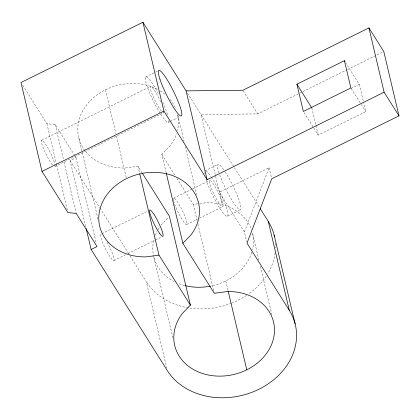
<?xml version="1.0" encoding="UTF-8"?>
<svg xmlns="http://www.w3.org/2000/svg" width="420" height="420" viewBox="0 0 420 420"><rect width="100%" height="100%" fill="white"/><g stroke="black" fill="none" stroke-linecap="round" stroke-linejoin="round"><path stroke-width="0.32" stroke-dasharray="2.1 1.58" d="M244.388 232.019L269.131 167.669L219.382 192.271L244.388 232.019L246.724 241.889M166.215 172.867L161.863 154.46L170.21 145.756A50.794 41.759 -13.3 0 0 176.573 133.639M161.054 224.957L168.52 217.166M145.603 77.017L157.49 71.132M168.535 122.225L169.664 121.664M170.231 121.38L179.855 116.618M41.533 140.348L150.428 86.531M54.805 166.525L163.706 112.707M85.727 226.622L70.119 160.608L76.041 157.678L74.996 156.025M222.007 203.38L200.991 114.518L257.712 113.92L299.35 93.329M299.938 93.035L302.284 91.875M302.867 91.586L346.857 69.836M347.44 69.547L383.801 51.566M351.094 88.421L359.305 84.357L345.802 62.9M204.724 170.966L217.77 164.514M101.819 233.756L147.336 211.244M173.57 198.272L192.14 189.089M192.722 188.806L209.548 180.484M313.735 127.964L318.234 135.119L365.747 111.62L363.5 102.113M113.92 260.51L125.596 254.735M127.927 253.58L154.77 240.308M155.358 240.02L161.774 236.843M186.842 224.448L197.284 219.282M199.605 218.138L222.815 206.661M227.64 216.179L240.686 209.727M142.154 172.946L137.959 166.278L125.223 168.005A50.794 41.759 -13.3 0 1 80.761 114.912A50.794 41.759 -13.3 0 1 158.035 89.644M176.883 178.337L193.3 204.435L199.033 203.658M199.668 203.574L206.041 202.713A50.794 41.759 -13.3 0 1 251.522 229.73M22.727 85.276L46.898 123.695L55.199 124.556L74.65 155.468M351.209 88.515L360.901 103.919M361.247 104.47L365.747 111.62M304.043 112.56L313.388 127.412M243.175 90.809L257.712 113.92M187.488 93.067L234.113 167.155M234.46 167.706L259.912 208.157M161.863 154.46L175.487 176.117M70.119 160.608L99.703 207.627M100.049 208.178L128.588 253.538M129.98 255.754L146.339 281.752L166.745 368.078M359.305 84.357L363.353 101.477M311.792 107.851L315.835 124.971M315.987 125.606L318.234 135.119M269.131 167.669L271.609 178.159M258.904 260.09L252.452 232.796A50.794 41.759 -13.3 0 1 252.462 249.837M260.405 266.438L271.808 314.68M225.766 280.938L228.165 291.097M177.734 114.823L184.034 141.482M185.236 146.564L196.639 194.801M193.3 204.435L197.201 220.936M197.951 224.112L214.158 292.667M137.959 166.278L139.613 173.261M153.83 257.161L173.187 339.04M105.493 89.775L115.852 133.571M116.45 136.112L126.504 178.637M78.808 137.917L82.11 151.883M82.262 152.518L98.165 219.802M76.041 157.678L96.296 243.369M55.199 124.556L63.452 159.469M64.055 162.005L76.209 213.423M46.898 123.695L56.501 164.32M56.653 164.955L67.305 210.026M52.453 164.945A14.705 2.263 63.7 0 1 41.617 143.026A14.705 2.263 63.7 0 1 48.893 149.893A14.705 2.263 63.7 0 1 54.159 166.556M161.353 111.127A14.705 2.268 63.7 0 1 158.996 107.767L157.232 104.795A14.705 2.268 63.7 0 1 150.318 88.237A14.705 2.268 63.7 0 1 155.143 91.471L156.902 94.442A14.705 2.268 63.7 0 1 161.096 102.916M163.895 111.783A14.705 2.268 63.7 0 1 163.065 112.739M107.121 242.246A14.705 2.263 63.7 0 1 113.836 257.828A14.705 2.263 63.7 0 1 110.843 257.985L109.211 255.565A14.705 2.263 63.7 0 1 101.619 239.941A14.705 2.263 63.7 0 1 101.955 234.775M225.172 171.906A25.4 3.911 63.7 0 1 240.009 203.112A25.4 3.911 63.7 0 1 234.696 204.424A25.4 3.911 63.7 0 1 219.161 173.392M218.941 172.725A25.4 3.911 63.7 0 1 224.81 171.355M275.447 243.374A68.838 56.595 -13.3 0 1 275.536 247.921M275.126 252.971A68.838 56.595 -13.3 0 1 267.613 273.877M266.222 276.071A68.838 56.595 -13.3 0 1 248.635 293.984M246.488 295.454A68.838 56.595 -13.3 0 1 232.155 302.935M231.556 303.177A68.838 56.595 -13.3 0 1 189.021 307.955M188.386 307.85A68.838 56.595 -13.3 0 1 146.339 281.752M177.723 114.797A50.794 41.759 -13.3 0 1 177.445 130.594M160.225 90.914A50.794 41.759 -13.3 0 1 165.26 94.547M170.179 99.467A50.794 41.759 -13.3 0 1 176.048 109.273M251.785 252.278A50.794 41.759 -13.3 0 1 210.273 286.151M184.732 285.542A50.794 41.759 -13.3 0 1 177.839 283.269M174.353 281.663A50.794 41.759 -13.3 0 1 154.313 238.287M155.332 235.279A50.794 41.759 -13.3 0 1 156.886 231.74M158.13 229.415A50.794 41.759 -13.3 0 1 159.521 227.147M173.659 200.949A14.705 2.263 63.7 0 1 181.671 209.228A14.705 2.263 63.7 0 1 185.351 223.823A14.705 2.263 63.7 0 1 173.796 201.506M168.861 120.624A25.4 3.917 63.7 0 1 160.393 113.689M160.099 113.216A25.4 3.917 63.7 0 1 145.283 78.855A25.4 3.917 63.7 0 1 158.939 94.663M162.719 102.38A25.4 3.917 63.7 0 1 167.764 115.295M211.407 177.272A25.4 3.911 63.7 0 1 226.748 208.834A25.4 3.911 63.7 0 1 221.876 211.197A25.4 3.911 63.7 0 1 206.115 179.844M204.488 173.607A25.4 3.911 63.7 0 1 204.393 172.562M205.832 170.909A25.4 3.911 63.7 0 1 211.055 176.757M222.012 201.516L220.889 198.513A14.705 2.263 63.7 0 0 211.895 182.059A14.705 2.263 63.7 0 0 210.352 185.624L211.47 188.627A14.705 2.263 63.7 0 0 220.469 205.081A14.705 2.263 63.7 0 0 222.012 201.516"/><path stroke-width="0.63" d="M182.868 243.327L191.216 234.623A50.794 41.759 -13.3 0 0 169.05 174.442A50.794 41.759 -13.3 0 0 100.123 208.525A50.794 41.759 -13.3 0 0 146.228 256.867L158.97 255.145L190.407 305.119L182.059 313.824A50.794 41.759 -13.3 0 0 204.225 374A50.794 41.759 -13.3 0 0 273.152 339.917A50.794 41.759 -13.3 0 0 227.047 291.575L214.305 293.296L182.868 243.327L166.362 173.502M186.102 90.867L242.828 90.263L368.918 27.909L384.116 92.195L207.123 179.718L186.102 90.867L142.905 22.25L21 82.53L42.005 171.397L67.909 212.562L76.209 213.423L97.046 246.545L91.124 249.47L167.344 370.619A68.838 56.595 -13.3 0 0 258.977 389.209A68.838 56.595 -13.3 0 0 289.286 310.317L268.28 221.45L260.258 208.709M42.005 171.397L163.916 111.116L142.905 22.25M344.421 60.701L350.863 87.964L303.35 111.458L296.903 84.194L344.421 60.701L345.114 61.803M368.918 27.909L383.801 51.566L399 115.857L271.756 178.778L247.013 243.128L289.286 310.317M163.916 111.116L207.123 179.718M384.116 92.195L399 115.857M296.903 84.194L311.792 107.851M142.501 173.497L169.402 216.253L190.407 305.119M274.139 235.095L295.144 323.962M228.165 291.097L246.771 369.805M139.76 173.896L158.97 255.145M86.173 228.527L91.124 249.47M268.28 221.45A68.838 56.595 -13.3 0 1 274.433 236.339M210.273 286.151A50.794 41.759 -13.3 0 1 185.378 285.705M159.863 233.741L158.235 231.326A14.705 2.263 63.7 0 1 149.557 210.299A14.705 2.263 63.7 0 1 160.088 225.918A14.705 2.263 63.7 0 1 159.863 233.741M160.015 79.454A25.4 3.917 63.7 0 0 180.448 115.836A25.4 3.917 63.7 0 0 169.806 84.236A25.4 3.917 63.7 0 0 160.015 79.454"/></g></svg>
